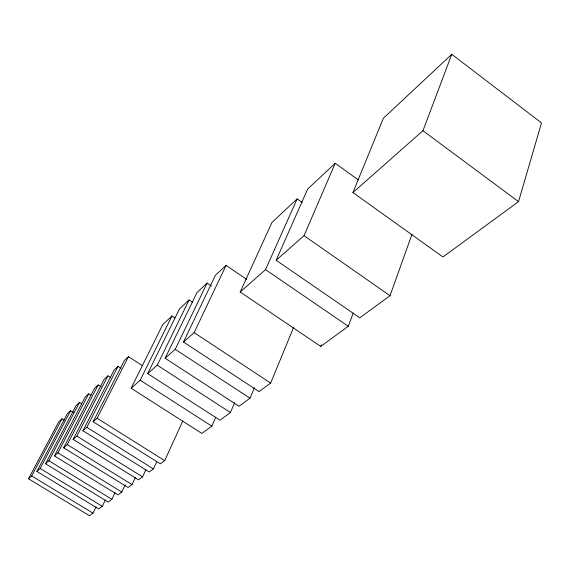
<?xml version="1.0" encoding="UTF-8"?>
<svg xmlns="http://www.w3.org/2000/svg" width="570" height="570" viewBox="0 0 570 570"><rect width="100%" height="100%" fill="white"/><g stroke="black" fill="none" stroke-linecap="round" stroke-linejoin="round"><path stroke-width="0.85" d="M518.529 201.638L541.5 122.906L451.768 54.293L383.353 118.268L352.923 192.525L442.947 256.963L518.529 201.638L422.947 130.737L451.768 54.293M358.238 179.835L335.224 163.276L307.679 189.041L276.151 260.262L359.798 317.832L390.015 295.716L412.024 234.22M302.235 202.464L297.155 198.88L271.983 222.421L240.191 291.997L320.746 346.425L348.27 326.268L353.279 313.008M320.746 346.425L321.387 344.779M246.632 279.35L226.062 265.363L215.403 275.331L183.49 342.021L259.036 391.597L270.636 383.104L293.714 327.144M211.506 286.062L207.095 283.098L196.978 292.56L165.115 358.238L239.001 406.268L250.002 398.209L254.491 387.557M192.753 302.392L189.083 299.941L179.457 308.947L147.68 373.621L219.97 420.19L230.422 412.545L234.626 402.748M276.151 260.262L304.017 235.674L335.224 163.276M174.919 317.932L171.948 315.972L162.785 324.537L131.114 388.234L201.88 433.435L211.819 426.161L215.731 417.212M240.191 291.997L265.535 269.631L297.155 198.88M142.571 365.762L128.45 356.649L124.395 360.432L93.117 421.757L160.334 463.852L164.709 460.646L182.785 421.016M120.99 368.298L118.026 366.396L114.107 370.058L82.963 430.721L149.212 471.996L153.444 468.896L156.757 461.693M110.936 377.739L107.937 375.83L104.146 379.378L73.138 439.392L138.453 479.869L142.55 476.869L145.899 469.659M101.161 386.866L98.168 384.964L94.492 388.405L63.633 447.778L128.036 487.493L131.998 484.593L135.389 477.368M90.936 395.238L88.699 393.82L85.13 397.155L54.428 455.9L117.947 494.881L121.788 492.067L125.215 484.821M81.752 403.817L79.515 402.406L76.059 405.641L45.515 463.766L108.165 502.042L111.891 499.313L114.926 492.943M183.49 342.021L194.142 332.623L226.062 265.363M73.594 412.602L70.609 410.735L67.253 413.87L36.879 471.383L98.688 508.974L102.301 506.331L105.365 499.947M165.115 358.238L175.204 349.332L207.095 283.098M64.232 420.225L61.966 418.815L58.71 421.864L28.5 478.779L89.49 515.707L92.996 513.143L96.095 506.737M147.68 373.621L157.256 365.171L189.083 299.941M131.114 388.234L140.213 380.204L171.948 315.972M93.117 421.757L97.121 418.23L128.45 356.649M82.963 430.721L86.825 427.308L118.026 366.396M73.138 439.392L76.879 436.093L107.937 375.83M63.633 447.778L67.253 444.586L98.168 384.964M54.428 455.9L57.933 452.808L88.699 393.82M45.515 463.766L48.913 460.767L79.515 402.406M36.879 471.383L40.171 468.483L70.609 410.735M28.5 478.779L31.692 475.957L61.966 418.815M352.923 192.525L422.947 130.737M31.692 475.957L92.996 513.143M40.171 468.483L102.301 506.331M48.913 460.767L111.891 499.313M57.933 452.808L121.788 492.067M67.253 444.586L131.998 484.593M76.879 436.093L142.55 476.869M86.825 427.308L153.444 468.896M97.121 418.23L164.709 460.646M140.213 380.204L211.819 426.161M157.256 365.171L230.422 412.545M175.204 349.332L250.002 398.209M194.142 332.623L270.636 383.104M265.535 269.631L348.27 326.268M304.017 235.674L390.015 295.716"/></g></svg>
